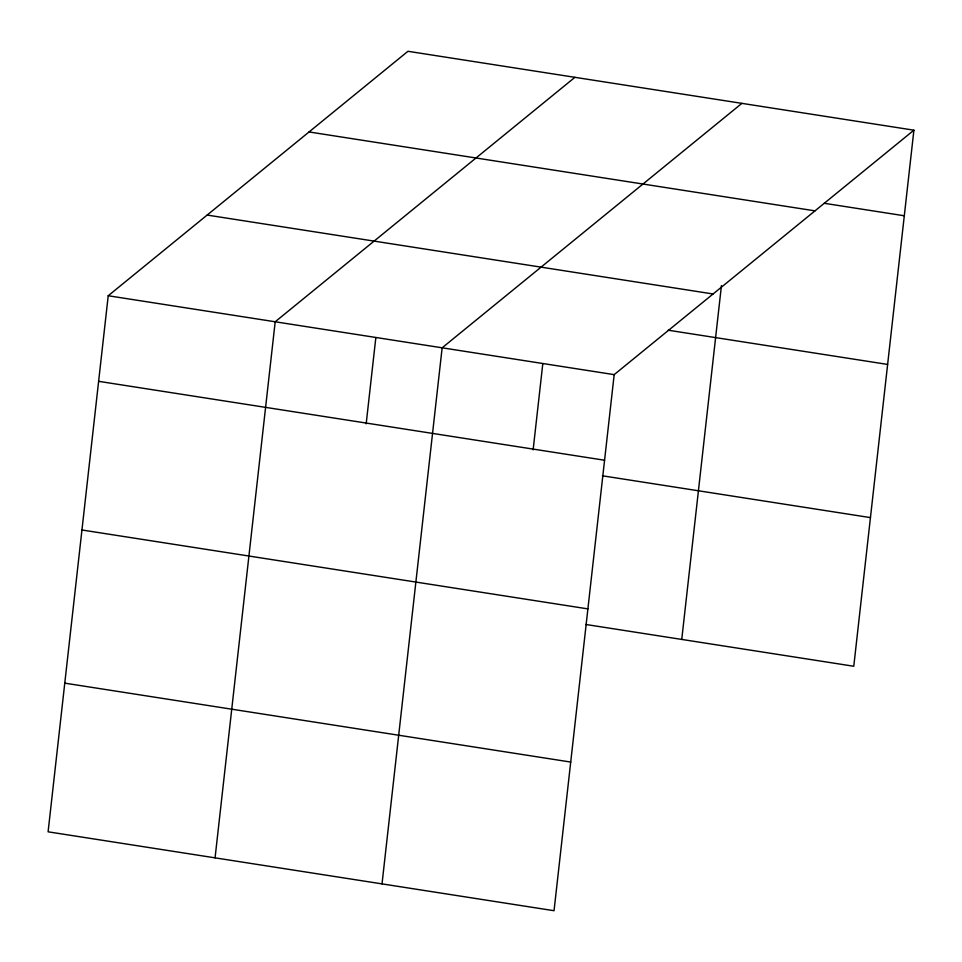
<?xml version="1.0" encoding="UTF-8"?>
<svg xmlns="http://www.w3.org/2000/svg" width="962" height="962" viewBox="0 0 962 962"><rect width="100%" height="100%" fill="white"/><g stroke="black" fill="none" stroke-linecap="round" stroke-linejoin="round"><path stroke-width="1.44" d="M108.225 295.743L48.1 831.817L554.04 910.713L614.177 374.639L913.9 130.183L407.96 51.287L108.225 295.743L614.177 374.639M215.067 857.851L275.192 321.777L574.915 77.321M366.173 423.833L375.841 337.578M382.022 883.886L442.147 347.811L741.882 103.367M533.128 449.867L542.808 363.612M681.745 639.429L721.44 285.582M913.9 130.183L853.775 666.257L585.714 624.458M824.218 203.283L904.304 215.777M309.042 131.95L814.994 210.858M207.143 215.067L713.082 293.975M668.325 330.231L887.625 364.43M98.629 381.325L604.569 460.233M602.38 475.793L870.442 517.604M81.95 529.99L587.902 608.886M64.779 683.152L570.719 762.06"/></g></svg>
